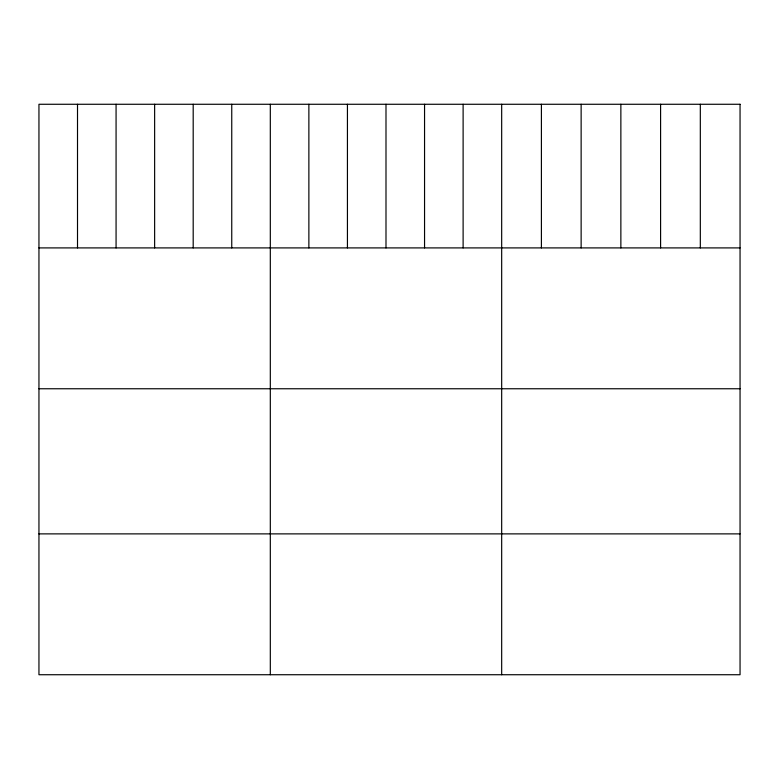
<?xml version="1.0" encoding="UTF-8"?>
<svg xmlns="http://www.w3.org/2000/svg" width="779" height="779" viewBox="0 0 779 779"><rect width="100%" height="100%" fill="white"/><g stroke="black" fill="none" stroke-linecap="round" stroke-linejoin="round"><path stroke-width="1.17" d="M38.95 247.907L740.05 247.907M38.95 388.76L740.05 388.76M38.95 533.878L740.05 533.878M700.321 104.269L700.321 247.907M660.592 104.269L660.592 247.907M620.863 104.269L620.863 247.907M581.134 104.269L581.134 247.907M541.405 104.269L541.405 247.907M501.676 104.269L501.676 674.731M463.115 104.269L463.115 247.907M424.555 104.269L424.555 247.907M385.994 104.269L385.994 247.907M347.434 104.269L347.434 247.907M308.873 104.269L308.873 247.907M270.313 104.269L270.313 674.731M231.752 104.269L231.752 247.907M193.192 104.269L193.192 247.907M154.632 104.269L154.632 247.907M116.071 104.269L116.071 247.907M77.51 104.269L77.51 247.907M740.05 104.269L38.95 104.269L38.95 674.731L740.05 674.731L740.05 104.269"/></g></svg>
